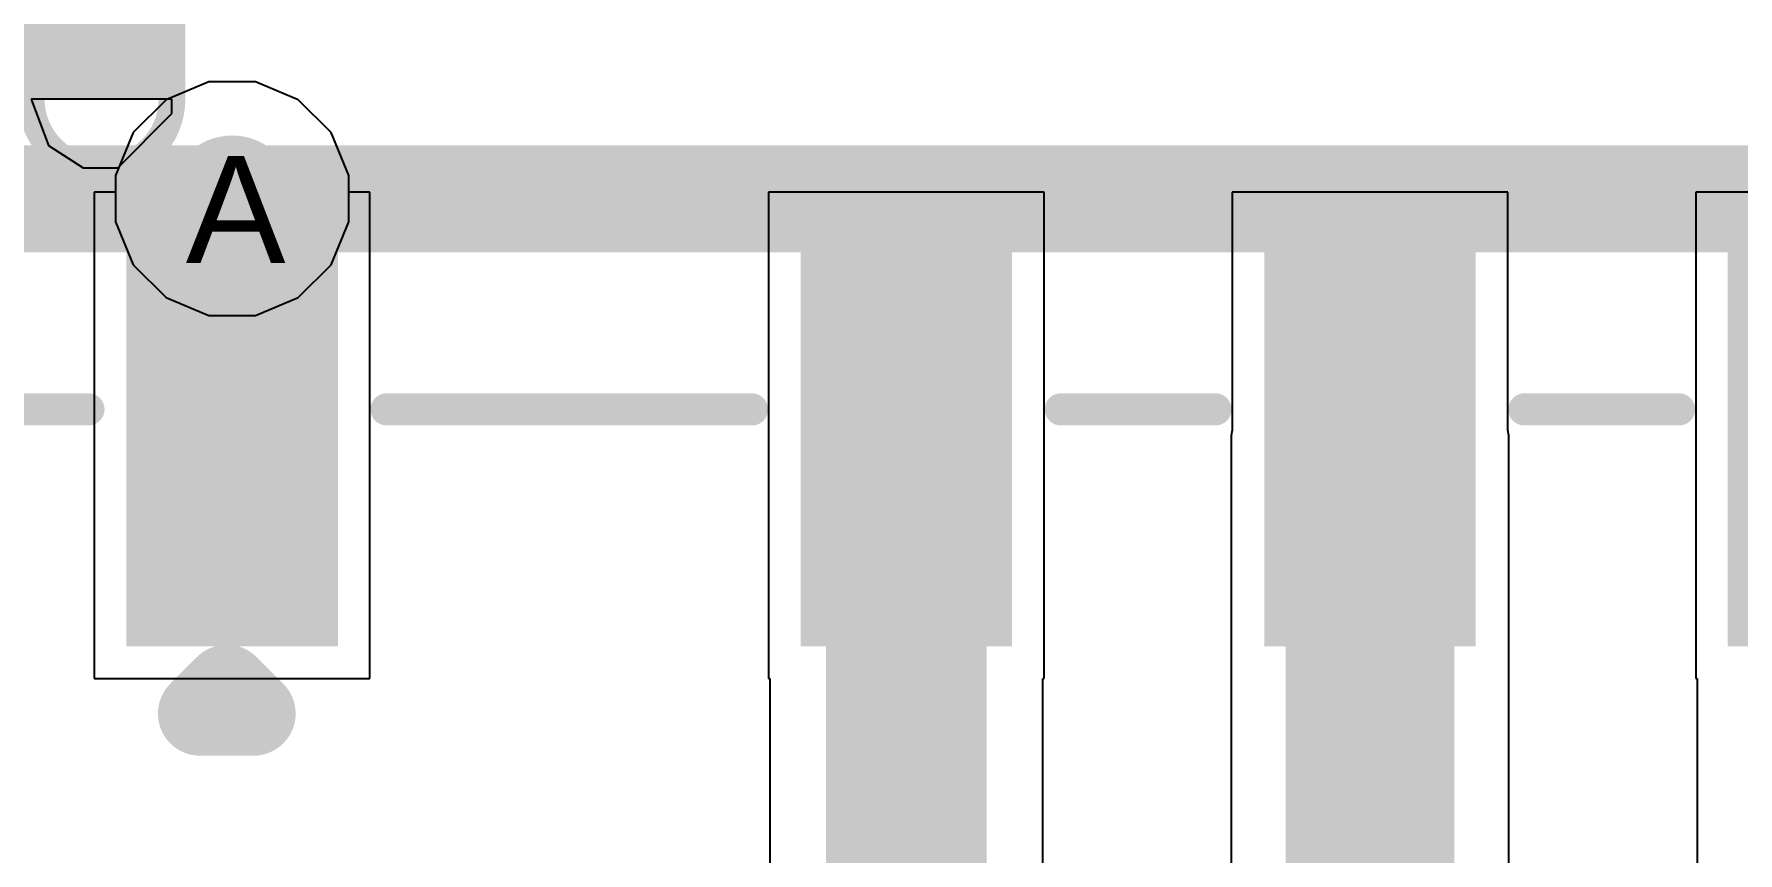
# Model space of a CAD drawing. Header units: inches. Extents: x 0 to 208, y 0 to 213.
# Drawn here: x 0.8093 to 1.1276, y 0.4207 to 0.5737 of the extents above; entities that cross this region are included whole.
import ezdxf

# ---------------------------------------------------------------- set-up
doc = ezdxf.new("R2010")
doc.units = ezdxf.units.IN
doc.header["$MEASUREMENT"] = 0
for name, color, linetype in [('Bottom Layer', 5, 'Continuous'), ('Drill Drawing', 1, 'Continuous'), ('L2_GND1', 16, 'Continuous'), ('L3_SIG1', 76, 'Continuous'), ('L4_PWR', 90, 'Continuous'), ('L5_GND2', 156, 'Continuous'), ('L6_SIG2', 130, 'Continuous'), ('L7_GND3', 216, 'Continuous'), ('Top Layer', 1, 'Continuous'), ('Top Overlay', 2, 'Continuous'), ('Top Paste', 8, 'Continuous'), ('Top Solder', 216, 'Continuous'), ('Via Holes', 16, 'Continuous')]:
    doc.layers.add(name, color=color, linetype=linetype)
doc.styles.add('Arial', font='', dxfattribs={"height": 0.2})
doc.styles.get('Arial').set_extended_font_data('Arial')

# ---------------------------------------------------------------- blocks, each defined once
blk = doc.blocks.new('G6K_2F_Y_TR_DC5_515')
at = {"layer": 'Top Layer'}
for points in [[(-0.17323, 0.16535), (-0.10236, 0.16535), (-0.10236, 0.13386), (-0.17323, 0.13386)], [(-0.17323, 0.03937), (-0.10236, 0.03937), (-0.10236, 0.00787), (-0.17323, 0.00787)], [(-0.17323, -0.04724), (-0.10236, -0.04724), (-0.10236, -0.07874), (-0.17323, -0.07874)]]:
    blk.add_hatch(color=1, dxfattribs=at).paths.add_polyline_path(points)
at = {"layer": 'Top Overlay'}
blk.add_hatch(color=2, dxfattribs=at).paths.add_polyline_path([(-0.075, 0.16083), (-0.02285, 0.16083), (-0.02285, 0.18713), (-0.075, 0.18713)])
at = {"layer": 'Top Paste'}
for points in [[(-0.17323, 0.16535), (-0.10236, 0.16535), (-0.10236, 0.13386), (-0.17323, 0.13386)], [(-0.17323, 0.03937), (-0.10236, 0.03937), (-0.10236, 0.00787), (-0.17323, 0.00787)], [(-0.17323, -0.04724), (-0.10236, -0.04724), (-0.10236, -0.07874), (-0.17323, -0.07874)]]:
    blk.add_hatch(color=8, dxfattribs=at).paths.add_polyline_path(points)
at = {"layer": 'Top Solder'}
for points in [[(-0.17723, 0.16935), (-0.09836, 0.16935), (-0.09836, 0.12986), (-0.17723, 0.12986)], [(-0.17723, 0.04337), (-0.09836, 0.04337), (-0.09836, 0.00387), (-0.17723, 0.00387)], [(-0.17723, -0.04324), (-0.09836, -0.04324), (-0.09836, -0.08274), (-0.17723, -0.08274)], [(-0.17723, -0.12986), (-0.09836, -0.12986), (-0.09836, -0.16935), (-0.17723, -0.16935)]]:
    blk.add_hatch(color=216, dxfattribs=at).paths.add_polyline_path(points)
at = {"layer": 'Top Overlay'}
for p, q in [((-0.075, 0.18715), (-0.08364, 0.18391)), ((-0.075, 0.16085), (-0.075, 0.18715)), ((-0.08364, 0.18391), (-0.0878, 0.17745)), ((-0.0878, 0.17745), (-0.0878, 0.17096)), ((-0.0878, 0.17096), (-0.07768, 0.16085)), ((-0.07768, 0.16085), (-0.075, 0.16085))]:
    blk.add_line(p, q, dxfattribs=at)
for points in [[(-0.13295, 0.19985, 0.006, 0.006, 0), (-0.13295, 0.17645, 0.006, 0.006, 0)], [(-0.075, 0.16085, 0.005, 0.005, -1), (-0.075, 0.18715, 0.005, 0.005, 0)], [(-0.075, 0.18715, 0.005, 0.005, 0), (-0.02285, 0.18715, 0.005, 0.005, 0)], [(-0.18979, 0.15561, 0.01575, 0.01575, 0), (-0.18979, 0.14561, 0.01575, 0.01575, 0)], [(-0.18979, 0.15561, 0.01575, 0.01575, 0), (-0.18479, 0.15061, 0.01575, 0.01575, 0)], [(-0.075, 0.16085, 0.005, 0.005, 0), (-0.02285, 0.16085, 0.005, 0.005, 0)], [(-0.18479, 0.15061, 0.01575, 0.01575, 0), (-0.18979, 0.14561, 0.01575, 0.01575, 0)], [(-0.13295, 0.12076, 0.006, 0.006, 0), (-0.13295, 0.05247, 0.006, 0.006, 0)], [(-0.13295, -0.00523, 0.006, 0.006, 0), (-0.13295, -0.03414, 0.006, 0.006, 0)], [(-0.13295, -0.09184, 0.006, 0.006, 0), (-0.13295, -0.12076, 0.006, 0.006, 0)]]:
    blk.add_lwpolyline(points, format="xyseb", dxfattribs=at)
for points in [[(-0.07625, 0.18715, 0.0025, 0.0025, 1), (-0.07375, 0.18715, 0.0025, 0.0025, 1)], [(-0.07625, 0.18715, 0.0025, 0.0025, 1), (-0.07375, 0.18715, 0.0025, 0.0025, 1)], [(-0.13445, 0.17645, 0.003, 0.003, 1), (-0.13145, 0.17645, 0.003, 0.003, 1)], [(-0.19373, 0.15561, 0.00787, 0.00787, 1), (-0.18586, 0.15561, 0.00787, 0.00787, 1)], [(-0.19373, 0.15561, 0.00787, 0.00787, 1), (-0.18586, 0.15561, 0.00787, 0.00787, 1)], [(-0.07625, 0.16085, 0.0025, 0.0025, 1), (-0.07375, 0.16085, 0.0025, 0.0025, 1)], [(-0.07625, 0.16085, 0.0025, 0.0025, 1), (-0.07375, 0.16085, 0.0025, 0.0025, 1)], [(-0.18873, 0.15061, 0.00787, 0.00787, 1), (-0.18086, 0.15061, 0.00787, 0.00787, 1)], [(-0.18873, 0.15061, 0.00787, 0.00787, 1), (-0.18086, 0.15061, 0.00787, 0.00787, 1)], [(-0.19373, 0.14561, 0.00787, 0.00787, 1), (-0.18586, 0.14561, 0.00787, 0.00787, 1)], [(-0.19373, 0.14561, 0.00787, 0.00787, 1), (-0.18586, 0.14561, 0.00787, 0.00787, 1)], [(-0.13445, 0.12076, 0.003, 0.003, 1), (-0.13145, 0.12076, 0.003, 0.003, 1)], [(-0.13445, 0.05247, 0.003, 0.003, 1), (-0.13145, 0.05247, 0.003, 0.003, 1)], [(-0.13445, -0.00523, 0.003, 0.003, 1), (-0.13145, -0.00523, 0.003, 0.003, 1)], [(-0.13445, -0.03414, 0.003, 0.003, 1), (-0.13145, -0.03414, 0.003, 0.003, 1)], [(-0.13445, -0.09184, 0.003, 0.003, 1), (-0.13145, -0.09184, 0.003, 0.003, 1)], [(-0.13445, -0.12076, 0.003, 0.003, 1), (-0.13145, -0.12076, 0.003, 0.003, 1)]]:
    blk.add_lwpolyline(points, format="xyseb", close=True, dxfattribs=at)

msp = doc.modelspace()

# ---------------------------------------------------------------- hatches: boundary and pattern name
at = {"layer": 'Bottom Layer'}
h = msp.add_hatch(color=5, dxfattribs=at)
edge = h.paths.add_edge_path()
edge.add_arc((0.84628, 0.54296), 0.01181, 0, 360)
at = {"layer": 'L2_GND1'}
h = msp.add_hatch(color=16, dxfattribs=at)
edge = h.paths.add_edge_path()
edge.add_arc((0.84628, 0.54296), 0.01181, 0, 360)
at = {"layer": 'L3_SIG1'}
h = msp.add_hatch(color=76, dxfattribs=at)
edge = h.paths.add_edge_path()
edge.add_arc((0.84628, 0.54296), 0.01181, 0, 360)
at = {"layer": 'L4_PWR'}
h = msp.add_hatch(color=90, dxfattribs=at)
edge = h.paths.add_edge_path()
edge.add_arc((0.84628, 0.54296), 0.01181, 0, 360)
at = {"layer": 'L5_GND2'}
h = msp.add_hatch(color=156, dxfattribs=at)
edge = h.paths.add_edge_path()
edge.add_arc((0.84628, 0.54296), 0.01181, 0, 360)
at = {"layer": 'L6_SIG2'}
h = msp.add_hatch(color=130, dxfattribs=at)
edge = h.paths.add_edge_path()
edge.add_arc((0.84628, 0.54296), 0.01181, 0, 360)
at = {"layer": 'L7_GND3'}
h = msp.add_hatch(color=216, dxfattribs=at)
edge = h.paths.add_edge_path()
edge.add_arc((0.84628, 0.54296), 0.01181, 0, 360)
at = {"layer": 'Top Layer'}
h = msp.add_hatch(color=1, dxfattribs=at)
edge = h.paths.add_edge_path()
edge.add_arc((0.84628, 0.54296), 0.01181, 0, 360)
for points in [[(0.8581, 0.54296), (0.83443, 0.54296), (0.83443, 0.51234), (0.8581, 0.51234)], [(1.04313, 0.317), (1.07463, 0.317), (1.07463, 0.49874), (1.04313, 0.49874)]]:
    msp.add_hatch(color=1, dxfattribs=at).paths.add_polyline_path(points)
at = {"layer": 'Via Holes'}
h = msp.add_hatch(color=7, dxfattribs=at)
edge = h.paths.add_edge_path()
edge.add_arc((0.84628, 0.54296), 0.00591, 0, 360)

# ---------------------------------------------------------------- linework, layer by layer
at = {"layer": 'Bottom Layer'}
for p, q in [((0.84195, 0.56477), (0.83393, 0.56145)), ((0.85062, 0.56477), (0.84195, 0.56477)), ((0.85864, 0.56145), (0.85062, 0.56477)), ((0.83393, 0.56145), (0.82779, 0.55531)), ((0.86477, 0.55531), (0.85864, 0.56145)), ((0.82779, 0.55531), (0.82447, 0.5473)), ((0.86809, 0.5473), (0.86477, 0.55531)), ((0.82447, 0.5473), (0.82447, 0.53862)), ((0.86809, 0.53862), (0.86809, 0.5473)), ((0.82447, 0.53862), (0.82779, 0.5306)), ((0.86477, 0.5306), (0.86809, 0.53862)), ((0.82779, 0.5306), (0.83393, 0.52447)), ((0.85864, 0.52447), (0.86477, 0.5306)), ((0.83393, 0.52447), (0.84195, 0.52115)), ((0.85062, 0.52115), (0.85864, 0.52447)), ((0.84195, 0.52115), (0.85062, 0.52115))]:
    msp.add_line(p, q, dxfattribs=at)
at = {"layer": 'L2_GND1'}
for p, q in [((0.84195, 0.56477), (0.83393, 0.56145)), ((0.85062, 0.56477), (0.84195, 0.56477)), ((0.85864, 0.56145), (0.85062, 0.56477)), ((0.83393, 0.56145), (0.82779, 0.55531)), ((0.86477, 0.55531), (0.85864, 0.56145)), ((0.82779, 0.55531), (0.82447, 0.5473)), ((0.86809, 0.5473), (0.86477, 0.55531)), ((0.82447, 0.5473), (0.82447, 0.53862)), ((0.86809, 0.53862), (0.86809, 0.5473)), ((0.82447, 0.53862), (0.82779, 0.5306)), ((0.86477, 0.5306), (0.86809, 0.53862)), ((0.82779, 0.5306), (0.83393, 0.52447)), ((0.85864, 0.52447), (0.86477, 0.5306)), ((0.83393, 0.52447), (0.84195, 0.52115)), ((0.85062, 0.52115), (0.85864, 0.52447)), ((0.84195, 0.52115), (0.85062, 0.52115))]:
    msp.add_line(p, q, dxfattribs=at)
at = {"layer": 'L3_SIG1'}
for p, q in [((0.84195, 0.56477), (0.83393, 0.56145)), ((0.85062, 0.56477), (0.84195, 0.56477)), ((0.85864, 0.56145), (0.85062, 0.56477)), ((0.83393, 0.56145), (0.82779, 0.55531)), ((0.86477, 0.55531), (0.85864, 0.56145)), ((0.82779, 0.55531), (0.82447, 0.5473)), ((0.86809, 0.5473), (0.86477, 0.55531)), ((0.82447, 0.5473), (0.82447, 0.53862)), ((0.86809, 0.53862), (0.86809, 0.5473)), ((0.82447, 0.53862), (0.82779, 0.5306)), ((0.86477, 0.5306), (0.86809, 0.53862)), ((0.82779, 0.5306), (0.83393, 0.52447)), ((0.85864, 0.52447), (0.86477, 0.5306)), ((0.83393, 0.52447), (0.84195, 0.52115)), ((0.85062, 0.52115), (0.85864, 0.52447)), ((0.84195, 0.52115), (0.85062, 0.52115))]:
    msp.add_line(p, q, dxfattribs=at)
at = {"layer": 'L4_PWR'}
for points in [[(0.38658, 0.54296, 0.02, 0.02, 0), (0.84628, 0.54296, 0.02, 0.02, 0)], [(0.84628, 0.54296, 0.02, 0.02, 0), (1.30598, 0.54296, 0.02, 0.02, 0)]]:
    msp.add_lwpolyline(points, format="xyseb", dxfattribs=at)
msp.add_lwpolyline([(0.84128, 0.54296, 0.01, 0.01, 1), (0.85128, 0.54296, 0.01, 0.01, 1)], format="xyseb", close=True, dxfattribs=at)
msp.add_lwpolyline([(0.84128, 0.54296, 0.01, 0.01, 1), (0.85128, 0.54296, 0.01, 0.01, 1)], format="xyseb", close=True, dxfattribs=at)
at = {"layer": 'L5_GND2'}
for p, q in [((0.84195, 0.56477), (0.83393, 0.56145)), ((0.85062, 0.56477), (0.84195, 0.56477)), ((0.85864, 0.56145), (0.85062, 0.56477)), ((0.83393, 0.56145), (0.82779, 0.55531)), ((0.86477, 0.55531), (0.85864, 0.56145)), ((0.82779, 0.55531), (0.82447, 0.5473)), ((0.86809, 0.5473), (0.86477, 0.55531)), ((0.82447, 0.5473), (0.82447, 0.53862)), ((0.86809, 0.53862), (0.86809, 0.5473)), ((0.82447, 0.53862), (0.82779, 0.5306)), ((0.86477, 0.5306), (0.86809, 0.53862)), ((0.82779, 0.5306), (0.83393, 0.52447)), ((0.85864, 0.52447), (0.86477, 0.5306)), ((0.83393, 0.52447), (0.84195, 0.52115)), ((0.85062, 0.52115), (0.85864, 0.52447)), ((0.84195, 0.52115), (0.85062, 0.52115))]:
    msp.add_line(p, q, dxfattribs=at)
at = {"layer": 'L6_SIG2'}
for p, q in [((0.84195, 0.56477), (0.83393, 0.56145)), ((0.85062, 0.56477), (0.84195, 0.56477)), ((0.85864, 0.56145), (0.85062, 0.56477)), ((0.83393, 0.56145), (0.82779, 0.55531)), ((0.86477, 0.55531), (0.85864, 0.56145)), ((0.82779, 0.55531), (0.82447, 0.5473)), ((0.86809, 0.5473), (0.86477, 0.55531)), ((0.82447, 0.5473), (0.82447, 0.53862)), ((0.86809, 0.53862), (0.86809, 0.5473)), ((0.82447, 0.53862), (0.82779, 0.5306)), ((0.86477, 0.5306), (0.86809, 0.53862)), ((0.82779, 0.5306), (0.83393, 0.52447)), ((0.85864, 0.52447), (0.86477, 0.5306)), ((0.83393, 0.52447), (0.84195, 0.52115)), ((0.85062, 0.52115), (0.85864, 0.52447)), ((0.84195, 0.52115), (0.85062, 0.52115))]:
    msp.add_line(p, q, dxfattribs=at)
at = {"layer": 'L7_GND3'}
for p, q in [((0.84195, 0.56477), (0.83393, 0.56145)), ((0.85062, 0.56477), (0.84195, 0.56477)), ((0.85864, 0.56145), (0.85062, 0.56477)), ((0.83393, 0.56145), (0.82779, 0.55531)), ((0.86477, 0.55531), (0.85864, 0.56145)), ((0.82779, 0.55531), (0.82447, 0.5473)), ((0.86809, 0.5473), (0.86477, 0.55531)), ((0.82447, 0.5473), (0.82447, 0.53862)), ((0.86809, 0.53862), (0.86809, 0.5473)), ((0.82447, 0.53862), (0.82779, 0.5306)), ((0.86477, 0.5306), (0.86809, 0.53862)), ((0.82779, 0.5306), (0.83393, 0.52447)), ((0.85864, 0.52447), (0.86477, 0.5306)), ((0.83393, 0.52447), (0.84195, 0.52115)), ((0.85062, 0.52115), (0.85864, 0.52447)), ((0.84195, 0.52115), (0.85062, 0.52115))]:
    msp.add_line(p, q, dxfattribs=at)
at = {"layer": 'Top Layer'}
for p, q in [((0.84195, 0.56477), (0.83393, 0.56145)), ((0.85062, 0.56477), (0.84195, 0.56477)), ((0.85864, 0.56145), (0.85062, 0.56477)), ((0.83393, 0.56145), (0.82779, 0.55531)), ((0.86477, 0.55531), (0.85864, 0.56145)), ((0.82779, 0.55531), (0.82447, 0.5473)), ((0.86809, 0.5473), (0.86477, 0.55531)), ((0.82447, 0.5473), (0.82447, 0.54418)), ((0.86809, 0.54418), (0.86809, 0.5473)), ((0.82447, 0.54418), (0.82053, 0.54418)), ((0.82053, 0.54418), (0.82053, 0.45331)), ((0.87203, 0.54418), (0.86809, 0.54418)), ((0.87203, 0.45331), (0.87203, 0.54418)), ((0.99801, 0.54418), (0.94652, 0.54418)), ((0.94652, 0.54418), (0.94652, 0.45331)), ((0.99801, 0.45331), (0.99801, 0.54418)), ((1.08463, 0.54418), (1.03313, 0.54418)), ((1.03313, 0.54418), (1.03313, 0.49973)), ((1.08463, 0.49973), (1.08463, 0.54418)), ((1.17124, 0.54418), (1.11975, 0.54418)), ((1.11975, 0.54418), (1.11975, 0.45331)), ((1.03313, 0.49973), (1.03294, 0.49874)), ((1.03294, 0.49874), (1.03294, 0.36959)), ((1.08482, 0.49874), (1.08463, 0.49973)), ((1.08482, 0.3711), (1.08482, 0.49874)), ((0.82053, 0.45331), (0.87203, 0.45331)), ((0.94652, 0.45331), (0.94678, 0.45331)), ((0.94678, 0.45331), (0.94678, 0.37692)), ((0.99776, 0.36636), (0.99776, 0.45331)), ((0.99776, 0.45331), (0.99801, 0.45331)), ((1.11975, 0.45331), (1.12, 0.45331)), ((1.12, 0.45331), (1.12, 0.37))]:
    msp.add_line(p, q, dxfattribs=at)
msp.add_lwpolyline([(0.97227, 0.36636, 0.03, 0.03, 0), (0.97227, 0.49874, 0.03, 0.03, 0)], format="xyseb", dxfattribs=at)
msp.add_lwpolyline([(0.96477, 0.49874, 0.015, 0.015, 1), (0.97977, 0.49874, 0.015, 0.015, 1)], format="xyseb", close=True, dxfattribs=at)

# ---------------------------------------------------------------- block references
at = {"rotation": 90}
msp.add_blockref('G6K_2F_Y_TR_DC5_515', (0.99589, 0.63654), dxfattribs=at)

# ---------------------------------------------------------------- texts
at = {"layer": 'Drill Drawing', "style": 'Arial'}
msp.add_text('A', height=0.02, dxfattribs=at).set_placement((0.83762, 0.53096))

doc.saveas('drawing.dxf')
